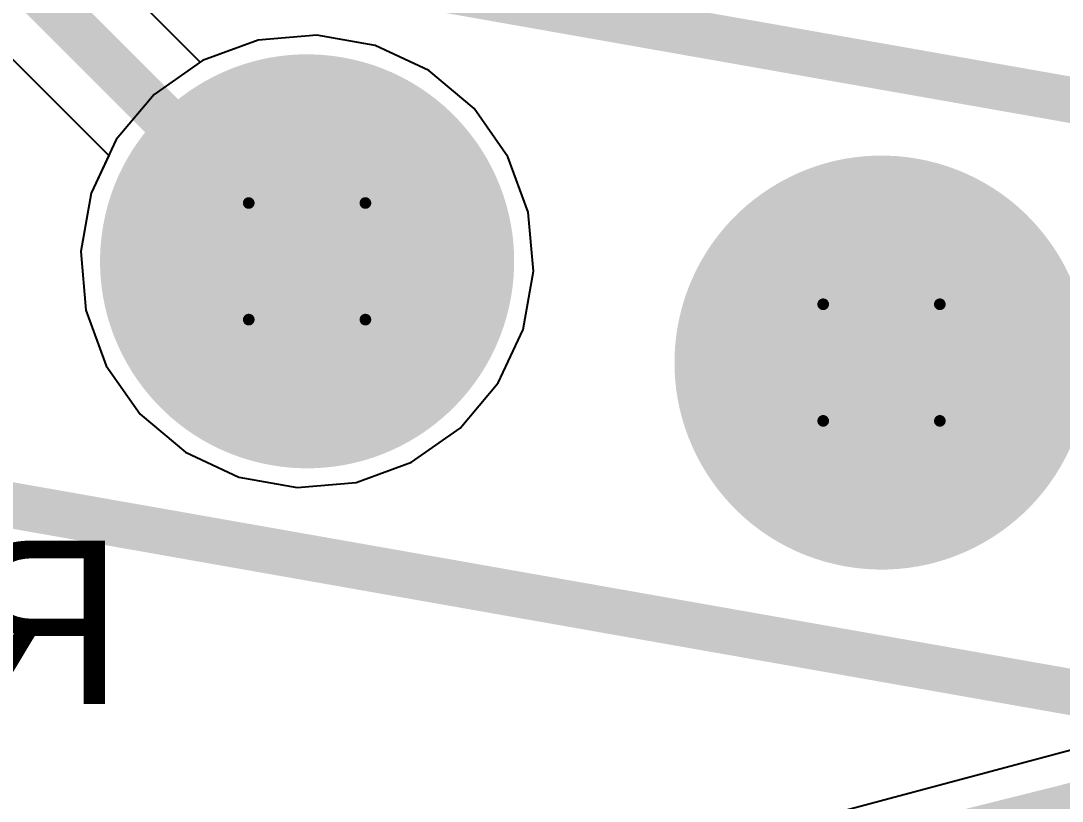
# Model space of a CAD drawing. Header units: inches. Extents: x -8 to 384, y -12 to 64.
# Drawn here: x 16.494 to 21.028, y -8.247 to -4.848 of the extents above; entities that cross this region are included whole.
import ezdxf

# ---------------------------------------------------------------- set-up
doc = ezdxf.new("R2010")
doc.units = ezdxf.units.IN
for name, color, linetype in [('Board_outline', 216, 'Continuous'), ('Bottom Layer', 5, 'Continuous'), ('Bottom Overlay', 54, 'Continuous'), ('Bottom Solder', 6, 'Continuous'), ('Drill Drawing', 1, 'Continuous'), ('Multi-Layer', 9, 'Continuous'), ('Pad Holes', 156, 'Continuous'), ('Top Layer', 1, 'Continuous'), ('Top Overlay', 2, 'Continuous'), ('Top Solder', 216, 'Continuous')]:
    doc.layers.add(name, color=color, linetype=linetype)
doc.styles.add('Arial', font='', dxfattribs={"height": 0.2})
doc.styles.get('Arial').set_extended_font_data('Arial')

# ---------------------------------------------------------------- blocks, each defined once
blk = doc.blocks.new('HDR1X8_10')
at = {"layer": 'Bottom Layer'}
h = blk.add_hatch(color=5, dxfattribs=at)
edge = h.paths.add_edge_path()
edge.add_arc((15.24, 0), 0.8, 0, 360)
h = blk.add_hatch(color=5, dxfattribs=at)
edge = h.paths.add_edge_path()
edge.add_arc((17.78, 0), 0.8, 0, 360)
at = {"layer": 'Bottom Solder'}
h = blk.add_hatch(color=6, dxfattribs=at)
edge = h.paths.add_edge_path()
edge.add_arc((15.24, 0), 0.9016, 0, 360)
h = blk.add_hatch(color=6, dxfattribs=at)
edge = h.paths.add_edge_path()
edge.add_arc((17.78, 0), 0.9016, 0, 360)
at = {"layer": 'Multi-Layer'}
h = blk.add_hatch(color=9, dxfattribs=at)
edge = h.paths.add_edge_path()
edge.add_arc((15.24, 0), 0.8, 0, 360)
h = blk.add_hatch(color=9, dxfattribs=at)
edge = h.paths.add_edge_path()
edge.add_arc((17.78, 0), 0.8, 0, 360)
at = {"layer": 'Pad Holes'}
h = blk.add_hatch(color=7, dxfattribs=at)
edge = h.paths.add_edge_path()
edge.add_arc((15.24, 0), 0.475, 0, 360)
h = blk.add_hatch(color=7, dxfattribs=at)
edge = h.paths.add_edge_path()
edge.add_arc((17.78, 0), 0.475, 0, 360)
at = {"layer": 'Top Layer'}
h = blk.add_hatch(color=1, dxfattribs=at)
edge = h.paths.add_edge_path()
edge.add_arc((15.24, 0), 0.8, 0, 360)
h = blk.add_hatch(color=1, dxfattribs=at)
edge = h.paths.add_edge_path()
edge.add_arc((17.78, 0), 0.8, 0, 360)
at = {"layer": 'Top Solder'}
h = blk.add_hatch(color=216, dxfattribs=at)
edge = h.paths.add_edge_path()
edge.add_arc((15.24, 0), 0.9016, 0, 360)
h = blk.add_hatch(color=216, dxfattribs=at)
edge = h.paths.add_edge_path()
edge.add_arc((17.78, 0), 0.9016, 0, 360)
at = {"layer": 'Top Overlay'}
for points in [[(-1.27, 1.27, 0.2, 0.2, 0), (19.05, 1.27, 0.2, 0.2, 0)], [(-1.27, -1.27, 0.2, 0.2, 0), (19.05, -1.27, 0.2, 0.2, 0)]]:
    blk.add_lwpolyline(points, format="xyseb", dxfattribs=at)

msp = doc.modelspace()

# ---------------------------------------------------------------- linework, layer by layer
at = {"layer": 'Board_outline'}
msp.add_lwpolyline([(37.5368, 13.3604, 0.254, 0.254, 1), (-7.4632, 13.3604, 0.254, 0.254, 1)], format="xyseb", close=True, dxfattribs=at)
at = {"layer": 'Bottom Layer'}
for p, q in [((17.527, -4.9323), (17.285, -5.0204)), ((17.7835, -4.9099), (17.527, -4.9323)), ((18.037, -4.9546), (17.7835, -4.9099)), ((18.2703, -5.0634), (18.037, -4.9546)), ((17.285, -5.0204), (17.0741, -5.1681)), ((18.4676, -5.2289), (18.2703, -5.0634)), ((17.0741, -5.1681), (16.9087, -5.3653)), ((18.6152, -5.4398), (18.4676, -5.2289)), ((16.9087, -5.3653), (16.7999, -5.5986)), ((18.7033, -5.6817), (18.6152, -5.4398)), ((16.7999, -5.5986), (16.7551, -5.8522)), ((18.7257, -5.9382), (18.7033, -5.6817)), ((16.7551, -5.8522), (16.7776, -6.1087)), ((18.681, -6.1918), (18.7257, -5.9382)), ((16.7776, -6.1087), (16.8656, -6.3506)), ((18.5722, -6.4251), (18.681, -6.1918)), ((16.8656, -6.3506), (17.0133, -6.5615)), ((18.4067, -6.6223), (18.5722, -6.4251)), ((17.0133, -6.5615), (17.2105, -6.727)), ((18.1958, -6.77), (18.4067, -6.6223)), ((17.2105, -6.727), (17.4439, -6.8358)), ((17.9539, -6.8581), (18.1958, -6.77)), ((17.4439, -6.8358), (17.6974, -6.8805)), ((17.6974, -6.8805), (17.9539, -6.8581)), ((21.4965, -7.9089), (20.0899, -8.2858))]:
    msp.add_line(p, q, dxfattribs=at)
at = {"layer": 'Drill Drawing'}
for points in [[(17.4864, -5.6412, 0.0508, 0.0508, 0), (17.9944, -5.6412, 0.0508, 0.0508, 0)], [(17.4864, -6.1492, 0.0508, 0.0508, 0), (17.4864, -5.6412, 0.0508, 0.0508, 0)], [(17.9944, -6.1492, 0.0508, 0.0508, 0), (17.9944, -5.6412, 0.0508, 0.0508, 0)], [(19.9878, -6.0823, 0.0508, 0.0508, 0), (20.4958, -6.0823, 0.0508, 0.0508, 0)], [(19.9878, -6.5903, 0.0508, 0.0508, 0), (19.9878, -6.0823, 0.0508, 0.0508, 0)], [(20.4958, -6.5903, 0.0508, 0.0508, 0), (20.4958, -6.0823, 0.0508, 0.0508, 0)], [(17.4864, -6.1492, 0.0508, 0.0508, 0), (17.9944, -6.1492, 0.0508, 0.0508, 0)], [(19.9878, -6.5903, 0.0508, 0.0508, 0), (20.4958, -6.5903, 0.0508, 0.0508, 0)]]:
    msp.add_lwpolyline(points, format="xyseb", dxfattribs=at)
for points in [[(17.4737, -5.6412, 0.0254, 0.0254, 1), (17.4991, -5.6412, 0.0254, 0.0254, 1)], [(17.4737, -5.6412, 0.0254, 0.0254, 1), (17.4991, -5.6412, 0.0254, 0.0254, 1)], [(17.9817, -5.6412, 0.0254, 0.0254, 1), (18.0071, -5.6412, 0.0254, 0.0254, 1)], [(17.9817, -5.6412, 0.0254, 0.0254, 1), (18.0071, -5.6412, 0.0254, 0.0254, 1)], [(19.9751, -6.0823, 0.0254, 0.0254, 1), (20.0005, -6.0823, 0.0254, 0.0254, 1)], [(19.9751, -6.0823, 0.0254, 0.0254, 1), (20.0005, -6.0823, 0.0254, 0.0254, 1)], [(20.4831, -6.0823, 0.0254, 0.0254, 1), (20.5085, -6.0823, 0.0254, 0.0254, 1)], [(20.4831, -6.0823, 0.0254, 0.0254, 1), (20.5085, -6.0823, 0.0254, 0.0254, 1)], [(17.4737, -6.1492, 0.0254, 0.0254, 1), (17.4991, -6.1492, 0.0254, 0.0254, 1)], [(17.4737, -6.1492, 0.0254, 0.0254, 1), (17.4991, -6.1492, 0.0254, 0.0254, 1)], [(17.9817, -6.1492, 0.0254, 0.0254, 1), (18.0071, -6.1492, 0.0254, 0.0254, 1)], [(17.9817, -6.1492, 0.0254, 0.0254, 1), (18.0071, -6.1492, 0.0254, 0.0254, 1)], [(19.9751, -6.5903, 0.0254, 0.0254, 1), (20.0005, -6.5903, 0.0254, 0.0254, 1)], [(19.9751, -6.5903, 0.0254, 0.0254, 1), (20.0005, -6.5903, 0.0254, 0.0254, 1)], [(20.4831, -6.5903, 0.0254, 0.0254, 1), (20.5085, -6.5903, 0.0254, 0.0254, 1)], [(20.4831, -6.5903, 0.0254, 0.0254, 1), (20.5085, -6.5903, 0.0254, 0.0254, 1)]]:
    msp.add_lwpolyline(points, format="xyseb", close=True, dxfattribs=at)
at = {"layer": 'Top Layer'}
for p, q in [((17.2753, -5.0272), (16.4139, -4.1658)), ((15.9276, -4.4852), (16.8765, -5.4342)), ((17.527, -4.9323), (17.285, -5.0204)), ((17.7835, -4.9099), (17.527, -4.9323)), ((18.037, -4.9546), (17.7835, -4.9099)), ((18.2703, -5.0634), (18.037, -4.9546)), ((17.285, -5.0204), (17.2753, -5.0272)), ((18.4676, -5.2289), (18.2703, -5.0634)), ((18.6152, -5.4398), (18.4676, -5.2289)), ((16.8765, -5.4342), (16.7999, -5.5986)), ((18.7033, -5.6817), (18.6152, -5.4398)), ((16.7999, -5.5986), (16.7551, -5.8522)), ((18.7257, -5.9382), (18.7033, -5.6817)), ((16.7551, -5.8522), (16.7776, -6.1087)), ((18.681, -6.1918), (18.7257, -5.9382)), ((16.7776, -6.1087), (16.8656, -6.3506)), ((18.5722, -6.4251), (18.681, -6.1918)), ((16.8656, -6.3506), (17.0133, -6.5615)), ((18.4067, -6.6223), (18.5722, -6.4251)), ((17.0133, -6.5615), (17.2105, -6.727)), ((18.1958, -6.77), (18.4067, -6.6223)), ((17.2105, -6.727), (17.4439, -6.8358)), ((17.9539, -6.8581), (18.1958, -6.77)), ((17.4439, -6.8358), (17.6974, -6.8805)), ((17.6974, -6.8805), (17.9539, -6.8581)), ((21.4965, -7.9089), (20.0899, -8.2858))]:
    msp.add_line(p, q, dxfattribs=at)
msp.add_lwpolyline([(16.129, -4.2838, 0.2032, 0.2032, 0), (17.7404, -5.8952, 0.2032, 0.2032, 0)], format="xyseb", dxfattribs=at)
msp.add_lwpolyline([(17.6896, -5.8952, 0.1016, 0.1016, 1), (17.7912, -5.8952, 0.1016, 0.1016, 1)], format="xyseb", close=True, dxfattribs=at)

# ---------------------------------------------------------------- block references
at = {"rotation": 350.0000000000001}
msp.add_blockref('HDR1X8_10', (2.732, -3.2488), dxfattribs=at)

# ---------------------------------------------------------------- texts
at = {"layer": 'Bottom Overlay', "style": 'Arial', "text_generation_flag": 2}
msp.add_text('R16', height=0.7112, dxfattribs=at).set_placement((16.9415, -7.8231))

doc.saveas('drawing.dxf')
